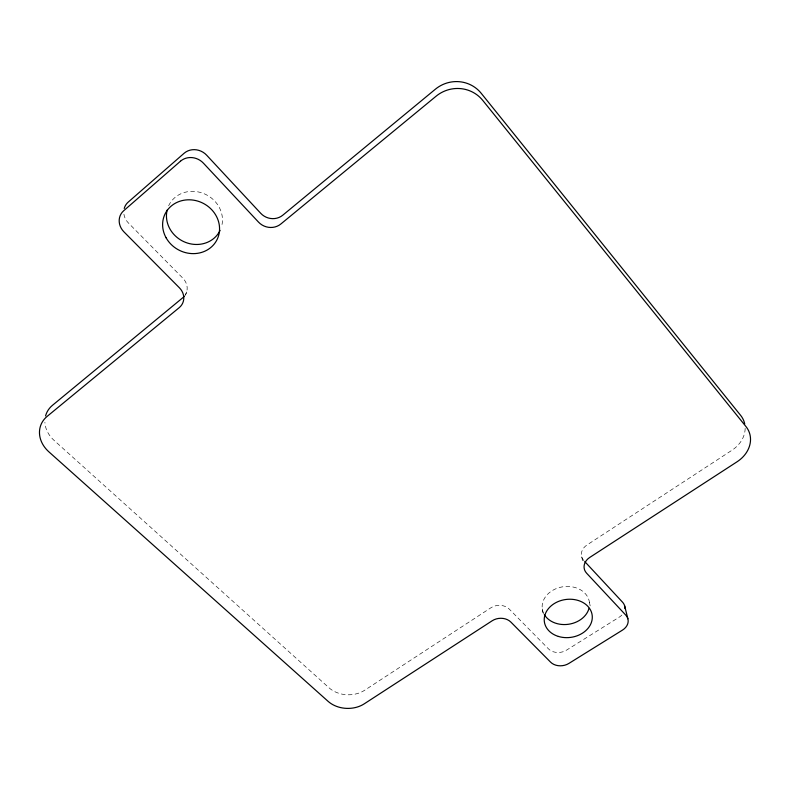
<?xml version="1.0" encoding="UTF-8"?>
<svg xmlns="http://www.w3.org/2000/svg" width="790" height="790" viewBox="0 0 790 790"><rect width="100%" height="100%" fill="white"/><g stroke="black" fill="none" stroke-linecap="round" stroke-linejoin="round"><path stroke-width="0.59" stroke-dasharray="3.95 2.96" d="M185.502 295.213L186.628 291.964M581.726 556.881L582.951 562.579M589.429 602.395L590.179 605.91M542.295 608.952L543.056 613.662M583.919 560.663A13.578 11.021 -10.4 0 1 586.96 545.001L731.975 450.241A29.151 24.144 -19.7 0 0 745.158 428.21M621.868 615.055A13.242 10.467 -10 0 1 619.35 617.069L566.509 650.15A12.986 10.181 -7.2 0 1 548.477 648.876L509.283 609.13A13.104 10.467 -4.9 0 0 490.857 607.806L364.664 690.263A25.448 19.819 2 0 1 329.025 687.804L54.095 440.405A29.25 24.273 20 0 1 44.892 422.324M123.902 214.159A16.027 14.368 30.6 0 0 128.444 223.007L182.855 278.179A15.395 13.697 22.9 0 1 185.087 295.174M168.625 205.815A28.529 26.021 27.5 0 1 203.83 193.609A28.529 26.021 27.5 0 1 221.338 227.283M543.816 613.672A23.789 18.95 -8.1 0 1 562.045 586.921A23.789 18.95 -8.1 0 1 589.508 605.377"/><path stroke-width="1.19" d="M584.758 561.572L622.56 602.207A13.242 10.467 -10 0 1 624.939 608.557M624.633 605.831L627.882 618.777M744.733 423.973A29.151 24.144 -19.7 0 0 740.664 415.412L481.209 93.289A32.558 31.768 -33.2 0 0 435.399 89.191L282.751 215.216A15.77 14.773 22.8 0 1 260.769 213.349L206.674 155.215A16.264 14.99 33.4 0 0 184.119 153.26L128.197 202.122A16.027 14.368 30.6 0 0 124.228 208.442M220.084 230.433A28.529 26.021 27.5 0 1 185.68 242.441A28.529 26.021 27.5 0 1 167.134 210.12M589.014 608.349A23.789 18.95 -8.1 0 1 568.405 624.288A23.789 18.95 -8.1 0 1 544.3 614.551M184.366 296.132A15.395 13.697 22.9 0 1 182.658 297.84L52.515 405.27A29.25 24.273 20 0 0 45.563 415.945M180.485 161.2L123.694 210.733A16.294 14.556 30 0 0 123.971 231.895L179.379 287.767A15.642 13.864 22.5 0 1 179.202 307.666L47.203 416.33A29.704 24.52 19.8 0 0 48.881 451.831L328.117 701.362A25.794 19.967 2 0 0 364.249 703.831L492.2 620.762A13.292 10.546 -4.9 0 1 510.883 622.095L550.591 662.148A13.163 10.26 -7.1 0 0 568.879 663.432L622.5 630.094A13.43 10.546 -9.9 0 0 625.779 615.114L586.634 573.224A13.776 11.109 -10.3 0 1 589.745 557.434L737.08 461.775A29.605 24.391 -19.4 0 0 745.987 426.58L482.71 100.35A33.101 32.252 -30.6 0 0 436.1 96.202L280.855 223.995A16.027 14.98 22 0 1 258.508 222.108L203.435 163.175A16.541 15.198 32.6 0 0 180.485 161.2M558.352 636.424A24.135 19.108 -8 0 0 592.184 615.301A24.135 19.108 -8 0 0 554.234 603.59A24.135 19.108 -8 0 0 558.352 636.424M166.127 237.839A29.003 26.366 26.8 0 0 215.443 242.392A29.003 26.366 26.8 0 0 191.684 199.929A29.003 26.366 26.8 0 0 166.127 237.839"/></g></svg>
